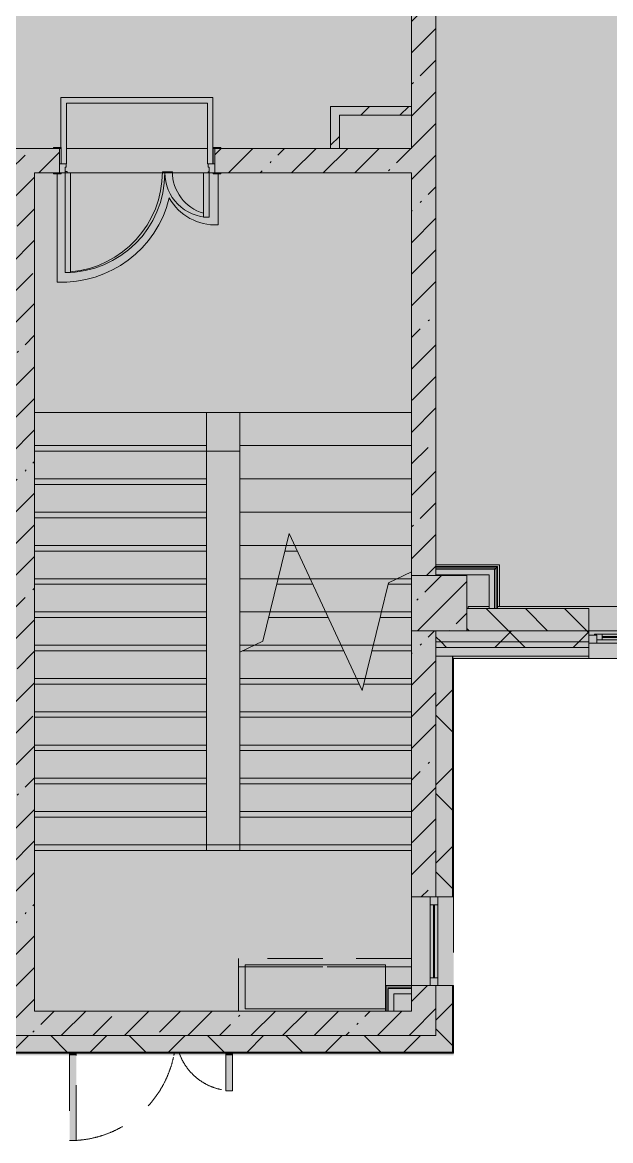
# Model space of a CAD drawing. Header units: millimetres. Extents: x 35098 to 231722, y -8553 to 29000.
# Drawn here: x 176682 to 181988, y -1048 to 9037 of the extents above; entities that cross this region are included whole.
import ezdxf

# ---------------------------------------------------------------- set-up
doc = ezdxf.new("R2010")
doc.units = ezdxf.units.MM
doc.linetypes.add('200_ШТРИХ__ш1_п0_6_', pattern=[800, 500, -300])
doc.layers.add('A-DETL-GENF-1', color=7, linetype='Continuous', lineweight=9, true_color=0xc0c0c0, transparency=0.4)
for name, color, linetype, lineweight in [('A-DETL-MBND-1', 7, '200_ШТРИХ__ш1_п0_6_', 9), ('A-WALL-4', 7, 'Continuous', 5), ('I-WALL-3', 7, 'Continuous', 5), ('S-COLS-1', 7, 'Continuous', 5)]:
    doc.layers.add(name, color=color, linetype=linetype, lineweight=lineweight)
for name, color, linetype, lineweight, true_color in [('A-DOOR-3', 7, 'Continuous', 5, 0xe2e2e2), ('A-DOOR-4', 7, 'Continuous', 5, 0xb7b7b7), ('A-DOOR-FRAM-1', 7, 'Continuous', 5, 0xe2e2e2), ('A-DOOR-FRAM-3', 7, 'Continuous', 5, 0xb7b7b7), ('A-FLOR-2', 7, 'Continuous', 5, 0xb7b7b7), ('A-GLAZ-3', 7, 'Continuous', 5, 0x737373), ('A-WALL-5', 7, 'Continuous', 9, 0x737373), ('A-WALL-6', 7, 'Continuous', 5, 0x737373), ('I-WALL-1', 7, 'Continuous', 5, 0xe7e7e7), ('I-WALL-2', 7, 'Continuous', 9, 0xe7e7e7), ('I-WALL-4', 7, 'Continuous', 5, 0x737373), ('S-COLS-2', 7, 'Continuous', 5, 0x737373), ('S-STRS-3', 7, 'Continuous', 5, 0x737373), ('S-STRS-MBND-1', 7, 'Continuous', 5, 0x737373)]:
    doc.layers.add(name, color=color, linetype=linetype, lineweight=lineweight, true_color=true_color)
pattern_1 = [(45, (104712.3, 0), (-353.5534, 353.5534), []), (135, (104712.3, 0), (-353.5534, -353.5534), [])]
pattern_2 = [(45, (104712.3, 0), (-285.1231, 285.1231), []), (45, (104997.44, 0), (-285.1231, 285.1231), [504.031, -100.806, 16.764, -84.042])]
pattern_3 = [(45, (104712.32, 0), (-176.7767, 176.7767), [])]
pattern_4 = [(45, (104712.3, 0), (-530.33, 530.33), []), (135, (104712.3, 0), (-530.33, -530.33), [])]

# ---------------------------------------------------------------- blocks, each defined once
blk = doc.blocks.new('BSC_Колонна _Прямоугольная - 500х500-V70-2_7_2_птичка')
at = {"layer": 'S-COLS-1'}
h = blk.add_hatch(dxfattribs=at)
h.set_pattern_fill('FP_98', color=256, style=0, pattern_type=2)
h.set_pattern_definition([(45, (-75730, -3800), (-285.1231, 285.1231), []), (45, (-75444.88, -3800), (-285.1231, 285.1231), [504.031, -100.806, 16.764, -84.042])])
h.paths.add_polyline_path([(-250, -250), (250, -250), (250, 250), (-250, 250), (-250, -99)])
at = {"layer": 'S-COLS-2'}
for p, q in [((250, 250), (-250, 250)), ((-250, 250), (-250, -250)), ((250, -250), (250, 250)), ((-250, -250), (250, -250))]:
    blk.add_line(p, q, dxfattribs=at)
blk = doc.blocks.new('110_Дверь_СКБ_2Ст - Д-1 Лестничная клетка EIS60-24319353-2_7_2_птичка')
at = {"layer": 'A-DOOR-3'}
for points in [[(612.5, 1010), (612.5, 110), (662.5, 110), (662.5, 1010)], [(-587.5, 510), (-637.5, 510), (-637.5, 110), (-587.5, 110)], [(712.5, 30), (697.5, 30), (697.5, -110), (712.5, -110)]]:
    blk.add_hatch(color=256, dxfattribs=at).paths.add_polyline_path(points)
h = blk.add_hatch(color=256, dxfattribs=at)
h.paths.add_polyline_path([(712.5, 110), (662.5, 110), (662.5, 60), (652.5, 60), (652.5, 30), (712.5, 30), (712.5, 39.7)])
h.paths.add_polyline_path([(-687.5, 110), (-687.5, 30), (-627.5, 30), (-627.5, 60), (-637.5, 60), (-637.5, 110)])
at = {"layer": 'A-DOOR-FRAM-1'}
for points in [[(-742.5, 118), (-742.5, 110), (-672.5, 110), (-672.5, 118)], [(697.5, 118), (697.5, 110), (767.5, 110), (767.5, 118)], [(-672.5, 30), (-687.5, 30), (-687.5, -110), (-672.5, -110)], [(-672.5, -110), (-742.5, -110), (-742.5, -118), (-672.5, -118)], [(697.5, -110), (697.5, -118), (767.5, -118), (767.5, -110)]]:
    blk.add_hatch(color=256, dxfattribs=at).paths.add_polyline_path(points)
at = {"layer": 'A-DOOR-4'}
for p, q in [((662.5, 1010), (612.5, 1010)), ((612.5, 1010), (612.5, 110)), ((662.5, 110), (662.5, 1010)), ((-637.5, 510), (-637.5, 110)), ((-587.5, 510), (-637.5, 510)), ((-587.5, 110), (-587.5, 510)), ((-637.5, 110), (-587.5, 110)), ((612.5, 110), (662.5, 110))]:
    blk.add_line(p, q, dxfattribs=at)
for centre, radius, start, end in [((662.5, 110), 900, 90, 180), ((-637.5, 110), 400, 360, 90)]:
    blk.add_arc(centre, radius, start, end, dxfattribs=at)
at = {"layer": 'A-DOOR-FRAM-3'}
for p, q in [((-672.5, 118), (-742.5, 118)), ((-742.5, 118), (-742.5, 110)), ((-742.5, 110), (-672.5, 110)), ((-637.5, 110), (-687.5, 110)), ((-687.5, 110), (-687.5, 30)), ((-672.5, 110), (-672.5, 118)), ((-637.5, 60), (-637.5, 110)), ((662.5, 110), (662.5, 60)), ((712.5, 110), (662.5, 110)), ((767.5, 118), (697.5, 118)), ((697.5, 118), (697.5, 110)), ((697.5, 110), (767.5, 110)), ((712.5, 30), (712.5, 110)), ((767.5, 110), (767.5, 118)), ((-687.5, 30), (-627.5, 30)), ((-672.5, 30), (-687.5, 30)), ((-687.5, 30), (-687.5, -110)), ((-672.5, -110), (-672.5, 30)), ((-627.5, 60), (-637.5, 60)), ((-627.5, 30), (-627.5, 60)), ((662.5, 60), (652.5, 60)), ((652.5, 60), (652.5, 30)), ((652.5, 30), (712.5, 30)), ((712.5, 30), (697.5, 30)), ((697.5, 30), (697.5, -110)), ((712.5, -110), (712.5, 30)), ((-672.5, -110), (-742.5, -110)), ((-742.5, -110), (-742.5, -118)), ((-742.5, -118), (-672.5, -118)), ((-687.5, -110), (-672.5, -110)), ((-672.5, -118), (-672.5, -110)), ((697.5, -110), (712.5, -110)), ((767.5, -110), (697.5, -110)), ((697.5, -110), (697.5, -118)), ((697.5, -118), (767.5, -118)), ((767.5, -118), (767.5, -110))]:
    blk.add_line(p, q, dxfattribs=at)
blk = doc.blocks.new('120_Окно_СКБ_1Ст - 120_Окно_СКБ_1Ст 900х2500_h_-19906150-2_7_2_птичка')
at = {"layer": 'A-GLAZ-3'}
for p, q in [((-450, -75), (-450, -5)), ((-450, -5), (-380, -5)), ((450, -5), (-450, -5)), ((-380, -75), (-450, -75)), ((-450, -75), (-400, -75)), ((-380, -75), (-400, -75)), ((-400, -75), (-400, -85)), ((-400, -85), (400, -85)), ((400, -85), (-400, -85)), ((-380, -5), (-380, -75)), ((380, -35), (-380, -35)), ((-380, -35), (-380, -75)), ((-330, -85), (-330, -35)), ((-330, -55), (330, -55)), ((330, -65), (-330, -65)), ((330, -85), (330, -35)), ((380, -75), (380, -5)), ((380, -5), (450, -5)), ((380, -75), (380, -35)), ((450, -75), (380, -75)), ((400, -75), (380, -75)), ((400, -75), (450, -75)), ((400, -85), (400, -75)), ((450, -5), (450, -75))]:
    blk.add_line(p, q, dxfattribs=at)
blk = doc.blocks.new('110_Дверь_СКБ_2Ст_Наружная - ДН-1_л__ Двухстворчатая 1350 х3200 _ЛК_ в свету с верхним остеклением 2-V175-2_7_2_птичка')
at = {"layer": 'A-DETL-MBND-1'}
for points in [[(754, 869), (694, 869), (694, 101), (754, 101), (754, 169)], [(-656, 419), (-716, 419), (-716, 101), (-656, 101), (-656, 169)], [(-716, 101), (-716, 79), (-656, 79), (-656, 101)], [(694, 101), (694, 79), (754, 79), (754, 101)]]:
    blk.add_hatch(color=256, dxfattribs=at).paths.add_polyline_path(points)
for p, q in [((754, 869), (694, 869)), ((694, 869), (694, 101)), ((754, 101), (754, 869)), ((-716, 419), (-716, 101)), ((-656, 419), (-716, 419)), ((-656, 101), (-656, 419)), ((-716, 101), (-716, 79)), ((-656, 79), (-656, 101)), ((694, 101), (694, 79)), ((754, 79), (754, 101))]:
    blk.add_line(p, q, dxfattribs=at)
for centre, radius, start, end in [((754, -91), 960, 90, 168.4089), ((-716, -91), 510, 22.5, 90), ((-716, -91), 510, 19.5984, 22.1347), ((754, -91), 960, 168.4089, 169.737)]:
    blk.add_arc(centre, radius, start, end, dxfattribs=at)
blk = doc.blocks.new('120_Окно_СКБ_1Ст - 120_Окно_СКБ_1Ст 800х2500 EI30-23532001-2_7_2_птичка')
at = {"layer": 'A-GLAZ-3'}
for p, q in [((-400, -127), (-400, -57)), ((-400, -57), (-330, -57)), ((400, -57), (-400, -57)), ((-330, -57), (-330, -127)), ((330, -87), (-330, -87)), ((330, -97), (-330, -97)), ((330, -127), (330, -57)), ((330, -57), (400, -57)), ((400, -57), (400, -127)), ((-330, -127), (-400, -127)), ((-400, -127), (400, -127)), ((400, -127), (330, -127))]:
    blk.add_line(p, q, dxfattribs=at)
blk = doc.blocks.new('Зашивка приборов отопления27 - Зашивка приборов отопления-33322407-2_7_2_птичка')
at = {"layer": 'A-DETL-MBND-1'}
for p, q in [((75480, 595), (73920, 595)), ((73920, 595), (73920, 520)), ((73920, 520), (73920, 120)), ((75480, 520), (73920, 520)), ((73920, 520), (73920, 120)), ((73920, 520), (75480, 520)), ((75480, 520), (75480, 595)), ((75480, 350), (75480, 520))]:
    blk.add_line(p, q, dxfattribs=at)

msp = doc.modelspace()

# ---------------------------------------------------------------- hatches: boundary and pattern name
at = {"layer": 'A-DETL-GENF-1'}
msp.add_hatch(color=256, dxfattribs=at).paths.add_polyline_path([(180553.3, -280), (180572.3, -280), (180572.3, 3300), (189572.3, 3300), (189572.3, 27350), (146622.3, 27350), (146622.3, 23778), (143472.3, 23778), (143472.3, -280), (179625.7, -280)])
at = {"layer": 'A-WALL-4'}
h = msp.add_hatch(dxfattribs=at)
h.set_pattern_fill('FP_113', color=256, style=0, pattern_type=2)
h.set_pattern_definition([(135, (104712.32, 0), (-176.7767, -176.7767), [])])
h.paths.add_polyline_path([(185062.3, 3550), (185062.3, 3750), (184792.3, 3750), (184792.3, 3550)])
h.paths.add_polyline_path([(183892.3, 3550), (183892.3, 3750), (182692.3, 3750), (182692.3, 3550), (183335.8, 3550)])
h.paths.add_polyline_path([(181480.8, 3550), (181792.3, 3550), (181792.3, 3750), (180692.3, 3750), (180692.3, 3550)])
h = msp.add_hatch(dxfattribs=at)
h.set_pattern_fill('FP_103', color=256, style=0, pattern_type=2)
h.set_pattern_definition(pattern_1)
h.paths.add_polyline_path([(188900.9, 3450), (189412.3, 3450), (189412.3, 3550), (188832.3, 3550), (188832.3, 3450)])
h.paths.add_polyline_path([(186132.3, 3450), (186132.3, 3550), (184792.3, 3550), (184792.3, 3450), (186118.4, 3450)])
h.paths.add_polyline_path([(181480.8, 3450), (181792.3, 3450), (181792.3, 3550), (180412.3, 3550), (180412.3, 3450), (180692.3, 3450)])
h.paths.add_polyline_path([(183335.8, 3450), (183892.3, 3450), (183892.3, 3550), (182692.3, 3550), (182692.3, 3450)])
h = msp.add_hatch(dxfattribs=at)
h.set_pattern_fill('FP_103', color=256, style=0, pattern_type=2)
h.set_pattern_definition(pattern_1)
h.paths.add_polyline_path([(189512.3, 3400), (189512.3, 3450), (188832.3, 3450), (188832.3, 3400), (189412.3, 3400)])
h.paths.add_polyline_path([(180553.3, 3400), (181792.3, 3400), (181792.3, 3450), (180412.3, 3450), (180412.3, 3400)])
h.paths.add_polyline_path([(186118.4, 3400), (186132.3, 3400), (186132.3, 3450), (184792.3, 3450), (184792.3, 3400), (185190.9, 3400)])
h.paths.add_polyline_path([(182692.3, 3400), (183892.3, 3400), (183892.3, 3450), (182692.3, 3450)])
h = msp.add_hatch(dxfattribs=at)
h.set_pattern_fill('FP_103', color=256, style=0, pattern_type=2)
h.set_pattern_definition(pattern_1)
h.paths.add_polyline_path([(180412.3, -250), (180562.3, -250), (180562.3, 350), (180412.3, 350), (180412.3, -100)])
h.paths.add_polyline_path([(180412.3, 1150), (180562.3, 1150), (180562.3, 3320), (180412.3, 3320), (180412.3, 1965.8)])
h = msp.add_hatch(dxfattribs=at)
h.set_pattern_fill('FP_103', color=256, style=0, pattern_type=2)
h.set_pattern_definition(pattern_1)
h.paths.add_polyline_path([(180412.3, -250), (180412.3, -100), (176272.3, -100), (176272.3, -250), (179625.7, -250)])
h.paths.add_polyline_path([(174060.6, -250), (175372.3, -250), (175372.3, -100), (171772.3, -100), (171772.3, -250), (172205.6, -250)])
h.paths.add_polyline_path([(163522.3, -250), (163522.3, -100), (162772.3, -100), (162772.3, -250), (162930.4, -250)])
h.paths.add_polyline_path([(166640.5, -250), (166772.3, -250), (166772.3, -100), (165622.3, -100), (165622.3, -250), (165712.9, -250)])
h.paths.add_polyline_path([(161622.3, -250), (161872.3, -250), (161872.3, -100), (161122.3, -100), (161122.3, -250), (161539.1, -250)])
h.paths.add_polyline_path([(169872.3, -250), (170872.3, -250), (170872.3, -100), (169872.3, -100)])
h.paths.add_polyline_path([(158022.3, -250), (158022.3, -100), (156622.3, -100), (156622.3, -250), (157365.3, -250)])
h.paths.add_polyline_path([(153522.3, -250), (153522.3, -100), (152122.3, -100), (152122.3, -250), (152727.7, -250)])
h.paths.add_polyline_path([(149945.1, -250), (150022.3, -250), (150022.3, -100), (149648.6, -100), (149648.6, -250)])
h.paths.add_polyline_path([(147372.3, -250), (148748.6, -250), (148748.6, -100), (147372.3, -100)])
h.paths.add_polyline_path([(143783.2, -250), (144272.3, -250), (144272.3, -100), (143472.3, -100), (143476.2, -250), (143752.3, -250)])
at = {"layer": 'I-WALL-1'}
for points in [[(180941.7, 4055), (180941.7, 4105), (180412.3, 4105), (180412.3, 4055), (180891.7, 4055)], [(180941.7, 3750), (180941.7, 4055), (180891.7, 4055), (180891.7, 3750)], [(180192.3, 275), (180192.3, 325), (180032.3, 325), (180032.3, 275)]]:
    msp.add_hatch(color=256, dxfattribs=at).paths.add_polyline_path(points)
at = {"layer": 'I-WALL-2'}
msp.add_hatch(color=256, dxfattribs=at).paths.add_polyline_path([(179982.3, 120), (180032.3, 120), (180032.3, 325), (179982.3, 325), (179982.3, 230.5)])
at = {"layer": 'I-WALL-3'}
h = msp.add_hatch(dxfattribs=at)
h.set_pattern_fill('FP_111', color=256, style=0, pattern_type=2)
h.set_pattern_definition(pattern_2)
h.paths.add_polyline_path([(180192.3, 7900), (180412.3, 7900), (180412.3, 9352.3), (180192.3, 9352.3), (180192.3, 8200)])
h.paths.add_polyline_path([(180192.3, 10792.3), (180412.3, 10792.3), (180412.3, 10900), (180192.3, 10900)])
h = msp.add_hatch(dxfattribs=at)
h.set_pattern_fill('FP_115', color=256, style=0, pattern_type=2)
h.set_pattern_definition(pattern_3)
h.paths.add_polyline_path([(179542.3, 7900), (179542.3, 8280), (179462.3, 8280), (179462.3, 7900)])
h = msp.add_hatch(dxfattribs=at)
h.set_pattern_fill('FP_115', color=256, style=0, pattern_type=2)
h.set_pattern_definition(pattern_3)
h.paths.add_polyline_path([(180192.3, 8200), (180192.3, 8280), (179542.3, 8280), (179542.3, 8200), (179625.7, 8200)])
h = msp.add_hatch(dxfattribs=at)
h.set_pattern_fill('FP_111', color=256, style=0, pattern_type=2)
h.set_pattern_definition(pattern_2)
h.paths.add_polyline_path([(176792.3, 120), (176792.3, 7900), (176572.3, 7900), (176572.3, 120)])
h = msp.add_hatch(dxfattribs=at)
h.set_pattern_fill('FP_111', color=256, style=0, pattern_type=2)
h.set_pattern_definition(pattern_2)
h.paths.add_polyline_path([(178472.3, 7680), (180192.3, 7680), (180192.3, 7900), (178417.3, 7900), (178417.3, 7680)])
h.paths.add_polyline_path([(176843.2, 7680), (177017.3, 7680), (177017.3, 7900), (176792.3, 7900), (176792.3, 7680)])
h = msp.add_hatch(dxfattribs=at)
h.set_pattern_fill('FP_111', color=256, style=0, pattern_type=2)
h.set_pattern_definition(pattern_2)
h.paths.add_polyline_path([(180192.3, -100), (180412.3, -100), (180412.3, 350), (180192.3, 350), (180192.3, 120)])
h.paths.add_polyline_path([(180192.3, 1150), (180412.3, 1150), (180412.3, 3550), (180192.3, 3550), (180192.3, 1965.8)])
h.paths.add_polyline_path([(180412.3, 4050), (180412.3, 7900), (180192.3, 7900), (180192.3, 4050), (180374.6, 4050)])
h = msp.add_hatch(dxfattribs=at)
h.set_pattern_fill('FP_215', color=256, style=0, pattern_type=2)
h.set_pattern_definition(pattern_4)
h.paths.add_polyline_path([(180966.7, 4117.5), (180966.7, 4130), (180412.3, 4130), (180412.3, 4117.5), (180954.2, 4117.5)])
h = msp.add_hatch(dxfattribs=at)
h.set_pattern_fill('FP_215', color=256, style=0, pattern_type=2)
h.set_pattern_definition(pattern_4)
h.paths.add_polyline_path([(180954.2, 4105), (180954.2, 4117.5), (180412.3, 4117.5), (180412.3, 4105), (180941.7, 4105)])
h = msp.add_hatch(dxfattribs=at)
h.set_pattern_fill('FP_215', color=256, style=0, pattern_type=2)
h.set_pattern_definition(pattern_4)
h.paths.add_polyline_path([(180954.2, 3750), (180954.2, 4105), (180941.7, 4105), (180941.7, 3750)])
h = msp.add_hatch(dxfattribs=at)
h.set_pattern_fill('FP_215', color=256, style=0, pattern_type=2)
h.set_pattern_definition(pattern_4)
h.paths.add_polyline_path([(180954.2, 3750), (180966.7, 3750), (180966.7, 4117.5), (180954.2, 4117.5), (180954.2, 4055)])
h = msp.add_hatch(dxfattribs=at)
h.set_pattern_fill('FP_111', color=256, style=0, pattern_type=2)
h.set_pattern_definition(pattern_2)
h.paths.add_polyline_path([(180192.3, -100), (180192.3, 120), (176572.3, 120), (176572.3, -100), (179625.7, -100)])

# ---------------------------------------------------------------- linework, layer by layer
at = {"layer": 'A-DETL-MBND-1'}
for p, q in [((180192.3, 595), (180192.3, 1150)), ((180570.3, 1150), (180570.3, 350))]:
    msp.add_line(p, q, dxfattribs=at)
at = {"layer": 'A-FLOR-2'}
for p, q in [((177030.6, 8360.1), (177030.6, 7908)), ((178400.6, 8360.1), (177030.6, 8360.1)), ((177080.6, 7760.1), (177080.6, 8310.1)), ((177080.6, 8310.1), (178350.6, 8310.1)), ((178350.6, 8310.1), (178350.6, 7760.1)), ((178400.6, 7760.1), (178400.6, 8360.1)), ((176996, 7672), (176996, 6695.1)), ((177032.3, 7760.1), (177080.6, 7760.1)), ((177085.8, 7692.1), (177067.3, 7692.1)), ((177085.8, 7680), (177085.8, 7692.1)), ((178034.9, 7690.6), (177945.2, 7690.6)), ((178350.6, 7760.1), (178400.6, 7760.1)), ((178367.3, 7689.1), (178357.5, 7689.1)), ((178357.5, 7689.1), (178357.5, 7680)), ((178446.8, 7210.5), (178446.8, 7672)), ((178342.3, 5170), (178642.3, 5170)), ((180412.3, 4145), (180986.7, 4145)), ((180986.7, 4145), (180986.7, 3770)), ((178692.3, 536), (178692.3, 140)), ((179957.3, 536), (178692.3, 536)), ((179957.3, 350), (179957.3, 536)), ((178692.3, 140), (179957.3, 140))]:
    msp.add_line(p, q, dxfattribs=at)
for centre, radius, start, end in [((177040.3, 7689.1), 905, 274.89327, 0.09571), ((178424.7, 7690.6), 389.8, 180, 253.95631), ((177040.3, 7689.1), 995, 267.45356, 346.31888), ((178424.4, 7689.1), 479.2, 209.41362, 272.67589)]:
    msp.add_arc(centre, radius, start, end, dxfattribs=at)
at = {"layer": 'A-WALL-5'}
for p, q in [((180192.3, 8200), (180192.3, 8280)), ((179462.3, 7900), (179542.3, 7900)), ((180954.2, 4117.5), (180412.3, 4117.5)), ((180941.7, 4105), (180412.3, 4105)), ((180941.7, 3750), (180941.7, 4105)), ((180954.2, 3750), (180954.2, 4117.5)), ((181792.3, 3550), (180692.3, 3550)), ((180412.3, 3450), (181792.3, 3450)), ((180412.3, 3400), (181792.3, 3400)), ((180412.3, 3320), (181792.3, 3320)), ((180412.3, 1150), (180412.3, 3320)), ((180562.3, 3300), (180562.3, 3320)), ((180562.3, 1150), (180562.3, 3299)), ((180565.3, 3304.2), (180565.3, 3320)), ((180570.3, 3300), (180565.3, 3300)), ((180565.3, 1150), (180565.3, 3299.3)), ((179969.8, 120), (179969.8, 350)), ((180192.3, 337.5), (179982.3, 337.5)), ((179982.3, 120), (179982.3, 325)), ((180192.3, 325), (179982.3, 325)), ((180192.3, 275), (180192.3, 350)), ((180412.3, 350), (180412.3, -100)), ((180562.3, -250), (180562.3, 350)), ((180565.3, -253), (180565.3, 350)), ((179957.3, 120), (180032.3, 120)), ((180192.3, -100), (176272.3, -100)), ((176272.3, -250), (180562.3, -250)), ((176272.3, -253), (180565.3, -253))]:
    msp.add_line(p, q, dxfattribs=at)
at = {"layer": 'A-WALL-6'}
for p, q in [((181792.3, 3750), (180692.3, 3750)), ((181792.3, 3300), (181792.3, 3750)), ((181792.3, 3550), (182692.3, 3550)), ((180570.3, 1150), (180570.3, 3299.8)), ((180572.3, 3300), (189642.3, 3300)), ((180412.3, 1150), (180570.3, 1150)), ((180570.3, 350), (180412.3, 350)), ((180570.3, -258), (180570.3, 350)), ((180412.3, -100), (180192.3, -100)), ((170872.3, -258), (180570.3, -258))]:
    msp.add_line(p, q, dxfattribs=at)
at = {"layer": 'I-WALL-4'}
for p, q in [((180412.3, 4050), (180412.3, 10900)), ((180192.3, 9352.3), (180192.3, 8280)), ((179462.3, 8280), (179462.3, 7900)), ((180192.3, 8280), (179462.3, 8280)), ((179542.3, 7900), (179542.3, 8200)), ((179542.3, 8200), (180192.3, 8200)), ((180192.3, 8200), (180192.3, 7900)), ((176962.3, 7900), (176572.3, 7900)), ((177080.6, 7900), (178350.6, 7900)), ((179462.3, 7900), (178472.3, 7900)), ((180192.3, 7900), (179542.3, 7900)), ((176792.3, 120), (176792.3, 7680)), ((176792.3, 7680), (176962.3, 7680)), ((177944.6, 7680), (177117.3, 7680)), ((178317.3, 7680), (178035.8, 7680)), ((178472.3, 7680), (180192.3, 7680)), ((180192.3, 7680), (180192.3, 4050)), ((180966.7, 4130), (180412.3, 4130)), ((180412.3, 4055), (180891.7, 4055)), ((180891.7, 4055), (180891.7, 3750)), ((180966.7, 3750), (180966.7, 4130)), ((180702.3, 3770), (180891.7, 3770)), ((180702.3, 3770), (180702.3, 3750)), ((180891.7, 3750), (180966.7, 3750)), ((180965.9, 3770), (185062.3, 3770)), ((180192.3, 3550), (180192.3, 1150)), ((180412.3, 3320), (180412.3, 3550)), ((180192.3, 1150), (180412.3, 1150)), ((179957.3, 350), (179957.3, 120)), ((180032.3, 350), (179957.3, 350)), ((180412.3, 350), (180032.3, 350)), ((180032.3, 120), (180032.3, 275)), ((180032.3, 275), (180192.3, 275)), ((180192.3, 275), (180192.3, 120)), ((179957.3, 120), (176792.3, 120)), ((180192.3, 120), (180032.3, 120))]:
    msp.add_line(p, q, dxfattribs=at)
at = {"layer": 'S-STRS-3'}
for p, q in [((177944.6, 7680), (177117.3, 7680)), ((178317.3, 7680), (178035.8, 7680)), ((178342.3, 5520), (178642.3, 5520)), ((178342.3, 5169.7), (178342.3, 5520)), ((180192.3, 5520), (178642.3, 5520)), ((178642.3, 5520), (178642.3, 5220)), ((180192.3, 5520), (178642.3, 5520)), ((176792.3, 5169.7), (178342.3, 5169.7)), ((176792.3, 5169.7), (178342.3, 5169.7)), ((178342.3, 4869.7), (178342.3, 5169.7)), ((178642.3, 5220), (178642.3, 4920)), ((180192.3, 5220), (178642.3, 5220)), ((180192.3, 5220), (178642.3, 5220)), ((176792.3, 4869.7), (178342.3, 4869.7)), ((176792.3, 4869.7), (178342.3, 4869.7)), ((178342.3, 4569.7), (178342.3, 4869.7)), ((178642.3, 4920), (178642.3, 4620)), ((180192.3, 4920), (178642.3, 4920)), ((180192.3, 4920), (178642.3, 4920)), ((176792.3, 4569.7), (178342.3, 4569.7)), ((176792.3, 4569.7), (178342.3, 4569.7)), ((178342.3, 4269.7), (178342.3, 4569.7)), ((178642.3, 4620), (178642.3, 4320)), ((180192.3, 4620), (178642.3, 4620)), ((180192.3, 4620), (178642.3, 4620)), ((176792.3, 4269.7), (178342.3, 4269.7)), ((176792.3, 4269.7), (178342.3, 4269.7)), ((178342.3, 3969.7), (178342.3, 4269.7)), ((178642.3, 4320), (178642.3, 4020)), ((179060.9, 4320), (178642.3, 4320)), ((179060.9, 4320), (178642.3, 4320)), ((179161, 4269.7), (179048.7, 4269.7)), ((179161, 4269.7), (179048.7, 4269.7)), ((180192.3, 4320), (179137.5, 4320)), ((180192.3, 4320), (179137.5, 4320)), ((176792.3, 3969.7), (178342.3, 3969.7)), ((176792.3, 3969.7), (178342.3, 3969.7)), ((178342.3, 3669.7), (178342.3, 3969.7)), ((178642.3, 4020), (178642.3, 3720)), ((178988, 4020), (178642.3, 4020)), ((178988, 4020), (178642.3, 4020)), ((179300.9, 3969.7), (178975.8, 3969.7)), ((179300.9, 3969.7), (178975.8, 3969.7)), ((180060.7, 4020), (179277.4, 4020)), ((180060.7, 4020), (179277.4, 4020)), ((180192.3, 3969.7), (179980.3, 3969.7)), ((180192.3, 3969.7), (179980.3, 3969.7)), ((176792.3, 3669.7), (178342.3, 3669.7)), ((176792.3, 3669.7), (178342.3, 3669.7)), ((178342.3, 3369.7), (178342.3, 3669.7)), ((178642.3, 3720), (178642.3, 3420)), ((178915.1, 3720), (178642.3, 3720)), ((178915.1, 3720), (178642.3, 3720)), ((179440.8, 3669.7), (178902.8, 3669.7)), ((179440.8, 3669.7), (178902.8, 3669.7)), ((179919.6, 3720), (179417.3, 3720)), ((179919.6, 3720), (179417.3, 3720)), ((180192.3, 3669.7), (179907.3, 3669.7)), ((180192.3, 3669.7), (179907.3, 3669.7)), ((176792.3, 3369.7), (178342.3, 3369.7)), ((176792.3, 3369.7), (178342.3, 3369.7)), ((178342.3, 3069.7), (178342.3, 3369.7)), ((178642.3, 3420), (178642.3, 3358.6)), ((178774, 3420), (178642.3, 3420)), ((178774, 3420), (178642.3, 3420)), ((178642.3, 3358.6), (178642.3, 3069.7)), ((179580.7, 3369.7), (178666.1, 3369.7)), ((179580.7, 3369.7), (178666.1, 3369.7)), ((179846.7, 3420), (179557.2, 3420)), ((179846.7, 3420), (179557.2, 3420)), ((180192.3, 3369.7), (179834.4, 3369.7)), ((180192.3, 3369.7), (179834.4, 3369.7)), ((176792.3, 3069.7), (178342.3, 3069.7)), ((176792.3, 3069.7), (178342.3, 3069.7)), ((178342.3, 2769.7), (178342.3, 3069.7)), ((178642.3, 3069.7), (178642.3, 2769.7)), ((179720.6, 3069.7), (178642.3, 3069.7)), ((179720.6, 3069.7), (178642.3, 3069.7)), ((179773.7, 3120), (179697.1, 3120)), ((179773.7, 3120), (179697.1, 3120)), ((180192.3, 3069.7), (179761.5, 3069.7)), ((180192.3, 3069.7), (179761.5, 3069.7)), ((176792.3, 2769.7), (178342.3, 2769.7)), ((176792.3, 2769.7), (178342.3, 2769.7)), ((178342.3, 2469.7), (178342.3, 2769.7)), ((178642.3, 2769.7), (178642.3, 2469.7)), ((180192.3, 2769.7), (178642.3, 2769.7)), ((180192.3, 2769.7), (178642.3, 2769.7)), ((176792.3, 2469.7), (178342.3, 2469.7)), ((176792.3, 2469.7), (178342.3, 2469.7)), ((178342.3, 2169.7), (178342.3, 2469.7)), ((178642.3, 2469.7), (178642.3, 2169.7)), ((180192.3, 2469.7), (178642.3, 2469.7)), ((180192.3, 2469.7), (178642.3, 2469.7)), ((176792.3, 2169.7), (178342.3, 2169.7)), ((176792.3, 2169.7), (178342.3, 2169.7)), ((178342.3, 1869.7), (178342.3, 2169.7)), ((178642.3, 2169.7), (178642.3, 1869.7)), ((180192.3, 2169.7), (178642.3, 2169.7)), ((180192.3, 2169.7), (178642.3, 2169.7)), ((176792.3, 1869.7), (178342.3, 1869.7)), ((176792.3, 1869.7), (178342.3, 1869.7)), ((178342.3, 1569.7), (178342.3, 1869.7)), ((178642.3, 1869.7), (178642.3, 1569.7)), ((180192.3, 1869.7), (178642.3, 1869.7)), ((180192.3, 1869.7), (178642.3, 1869.7)), ((176792.3, 1569.7), (178342.3, 1569.7)), ((176792.3, 1569.7), (178342.3, 1569.7)), ((178642.3, 1569.7), (178342.3, 1569.7)), ((180192.3, 1569.7), (178642.3, 1569.7)), ((180192.3, 1569.7), (178642.3, 1569.7))]:
    msp.add_line(p, q, dxfattribs=at)
at = {"layer": 'S-STRS-MBND-1'}
for p, q in [((180192.3, 7680), (176792.3, 7680)), ((176792.3, 7680), (176792.3, 5520)), ((180192.3, 5520), (180192.3, 7680)), ((176792.3, 5520), (178342.3, 5520)), ((176792.3, 1620), (176792.3, 5520)), ((176792.3, 5520), (178342.3, 5520)), ((178342.3, 5520), (180192.3, 5520)), ((178342.3, 1620), (178342.3, 5520)), ((176792.3, 5220), (178342.3, 5220)), ((176792.3, 5220), (178342.3, 5220)), ((176792.3, 4920), (178342.3, 4920)), ((176792.3, 4920), (178342.3, 4920)), ((176792.3, 4620), (178342.3, 4620)), ((176792.3, 4620), (178342.3, 4620)), ((178850.9, 3455.9), (179087.1, 4428.1)), ((179087.1, 4428.1), (179747.5, 3011.9)), ((176792.3, 4320), (178342.3, 4320)), ((176792.3, 4320), (178342.3, 4320)), ((179137.5, 4320), (179060.9, 4320)), ((179137.5, 4320), (179060.9, 4320)), ((179983.8, 3984.1), (180192.3, 4081.4)), ((176792.3, 4020), (178342.3, 4020)), ((176792.3, 4020), (178342.3, 4020)), ((179277.4, 4020), (178988, 4020)), ((179277.4, 4020), (178988, 4020)), ((179915, 3701.2), (179983.8, 3984.1)), ((180192.3, 4020), (180060.7, 4020)), ((180192.3, 4020), (180060.7, 4020)), ((176792.3, 3720), (178342.3, 3720)), ((176792.3, 3720), (178342.3, 3720)), ((179417.3, 3720), (178915.1, 3720)), ((179417.3, 3720), (178915.1, 3720)), ((179747.5, 3011.9), (179914, 3697.1)), ((180192.3, 3720), (179919.6, 3720)), ((180192.3, 3720), (179919.6, 3720)), ((178642.3, 3358.6), (178850.9, 3455.9)), ((176792.3, 3420), (178342.3, 3420)), ((176792.3, 3420), (178342.3, 3420)), ((178642.3, 3358.6), (178642.3, 1620)), ((179557.2, 3420), (178774, 3420)), ((179557.2, 3420), (178774, 3420)), ((180192.3, 3420), (179846.7, 3420)), ((180192.3, 3420), (179846.7, 3420)), ((180192.3, 3420), (180192.3, 1620)), ((176792.3, 3120), (178342.3, 3120)), ((176792.3, 3120), (178342.3, 3120)), ((179697.1, 3120), (178642.3, 3120)), ((179697.1, 3120), (178642.3, 3120)), ((180192.3, 3120), (179773.7, 3120)), ((180192.3, 3120), (179773.7, 3120)), ((176792.3, 2820), (178342.3, 2820)), ((176792.3, 2820), (178342.3, 2820)), ((180192.3, 2820), (178642.3, 2820)), ((180192.3, 2820), (178642.3, 2820)), ((176792.3, 2520), (178342.3, 2520)), ((176792.3, 2520), (178342.3, 2520)), ((180192.3, 2520), (178642.3, 2520)), ((180192.3, 2520), (178642.3, 2520)), ((176792.3, 2220), (178342.3, 2220)), ((176792.3, 2220), (178342.3, 2220)), ((180192.3, 2220), (178642.3, 2220)), ((180192.3, 2220), (178642.3, 2220)), ((176792.3, 1920), (178342.3, 1920)), ((176792.3, 1920), (178342.3, 1920)), ((180192.3, 1920), (178642.3, 1920)), ((180192.3, 1920), (178642.3, 1920)), ((176792.3, 1620), (176792.3, 120)), ((176792.3, 1620), (178342.3, 1620)), ((176792.3, 1620), (178342.3, 1620)), ((178642.3, 1620), (178342.3, 1620)), ((180192.3, 1620), (178642.3, 1620)), ((180192.3, 1620), (178642.3, 1620)), ((180192.3, 120), (180192.3, 1620)), ((176792.3, 120), (180192.3, 120))]:
    msp.add_line(p, q, dxfattribs=at)

# ---------------------------------------------------------------- block references
at = {"layer": 'A-DETL-MBND-1'}
msp.add_blockref('Зашивка приборов отопления27 - Зашивка приборов отопления-33322407-2_7_2_птичка', (104712.3, 0), dxfattribs=at)
at = {"layer": 'A-DETL-MBND-1', "rotation": 180}
msp.add_blockref('110_Дверь_СКБ_2Ст_Наружная - ДН-1_л__ Двухстворчатая 1350 х3200 _ЛК_ в свету с верхним остеклением 2-V175-2_7_2_птичка', (177861.8, -179), dxfattribs=at)
at = {"layer": 'A-DOOR-4', "rotation": 180}
msp.add_blockref('110_Дверь_СКБ_2Ст - Д-1 Лестничная клетка EIS60-24319353-2_7_2_птичка', (177729.8, 7790), dxfattribs=at)
at = {"layer": 'A-GLAZ-3'}
for name, p, rotation in [('120_Окно_СКБ_1Ст - 120_Окно_СКБ_1Ст 900х2500_h_-19906150-2_7_2_птичка', (182242.3, 3435), 180), ('120_Окно_СКБ_1Ст - 120_Окно_СКБ_1Ст 800х2500 EI30-23532001-2_7_2_птичка', (180487.3, 750), 270)]:
    msp.add_blockref(name, p, dxfattribs=dict(at, rotation=rotation))
at = {"layer": 'S-COLS-2'}
msp.add_blockref('BSC_Колонна _Прямоугольная - 500х500-V70-2_7_2_птичка', (180442.3, 3800), dxfattribs=at)

doc.saveas('drawing.dxf')
